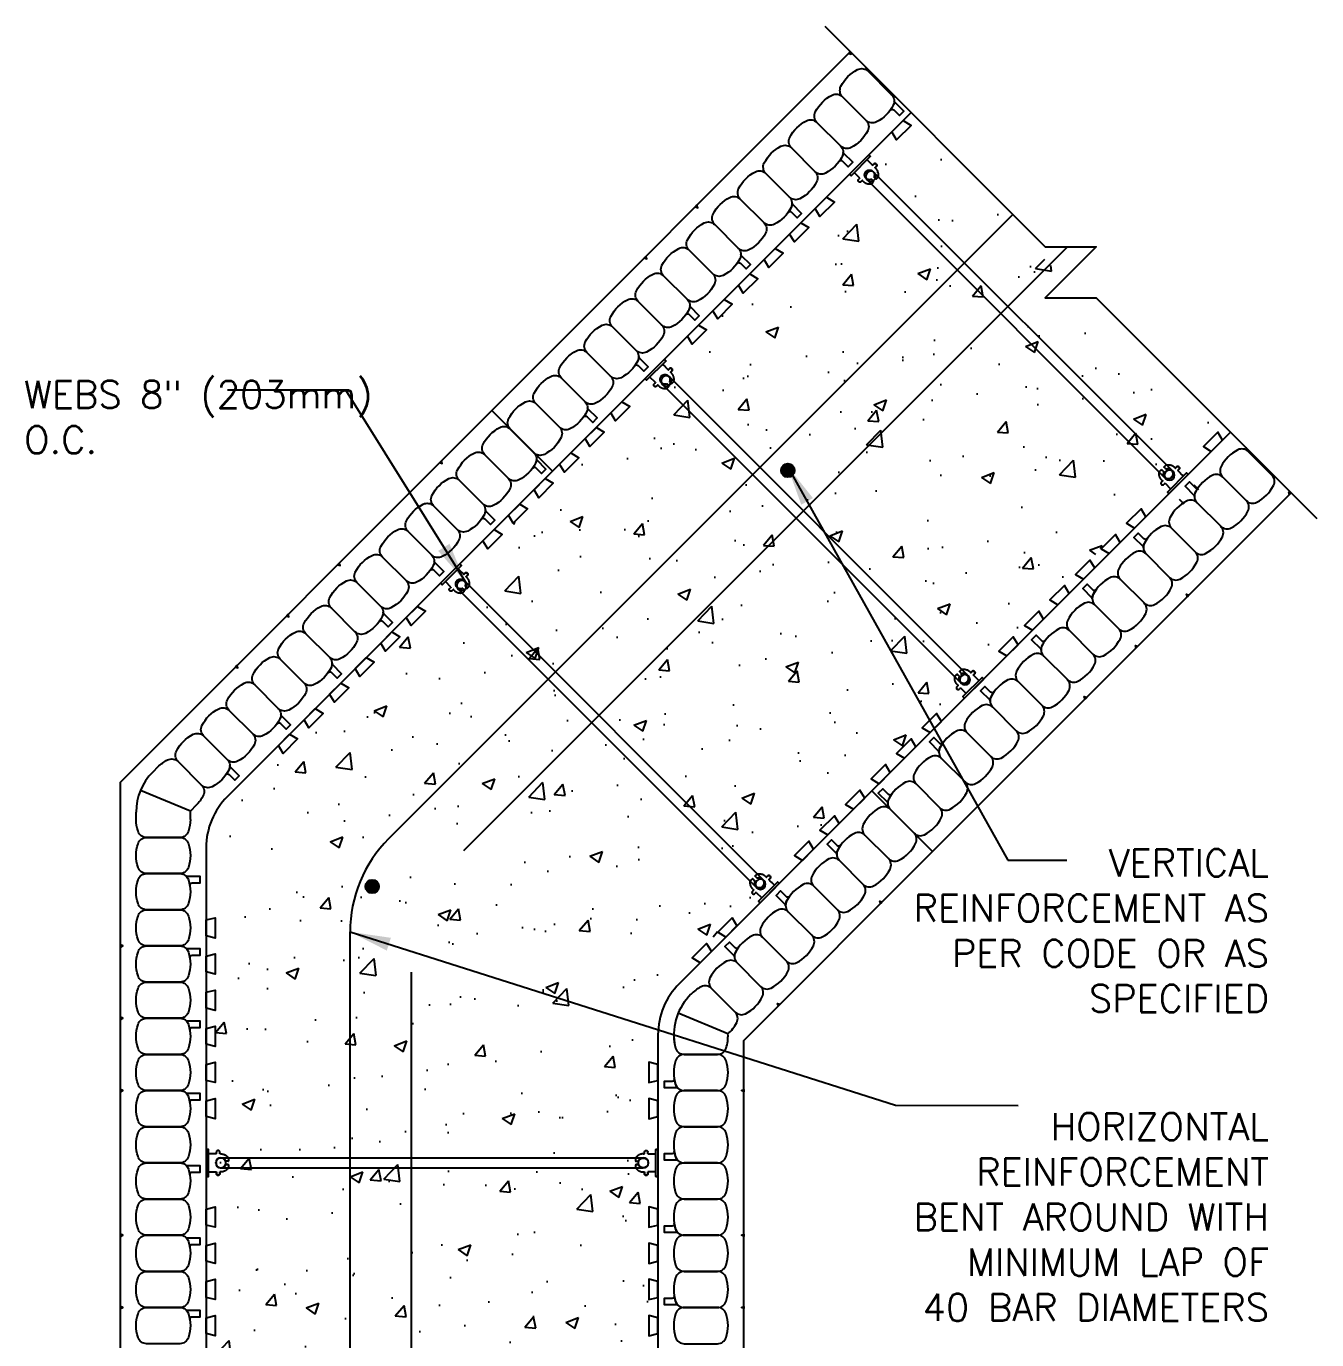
# Model space of a CAD drawing. Header units: inches. Extents: x 563.6 to 599.3, y 130.8 to 191.7.
# Drawn here: x 563.58 to 599.29, y 155.37 to 191.7 of the extents above; entities that cross this region are included whole.
import ezdxf

# ---------------------------------------------------------------- set-up
doc = ezdxf.new("R2010")
doc.units = ezdxf.units.IN
doc.header["$MEASUREMENT"] = 0
for name, color, linetype in [('DIM', 4, 'Continuous'), ('HATCH', 12, 'Continuous'), ('line25', 2, 'Continuous'), ('LINE3', 3, 'Continuous'), ('LINE50', 5, 'Continuous'), ('LINE9', 9, 'Continuous'), ('TEXT', 4, 'Continuous')]:
    doc.layers.add(name, color=color, linetype=linetype)
doc.styles.add('DIM', font='romans.shx', dxfattribs={"width": 0.7})
doc.styles.add('ROMANS', font='romans.shx', dxfattribs={"height": 0.75})
doc.dimstyles.new('ext_12', dxfattribs={"dimscale": 12, "dimtxt": 0.09375, "dimasz": 0.09375, "dimexe": 0.09375, "dimexo": 0.0625, "dimgap": 0.0625, "dimtad": 1, "dimdec": 3, "dimzin": 3, "dimdsep": 46, "dimlunit": 4, "dimtxsty": 'DIM', "dimcen": 0.09, "dimdle": 0.09375, "dimclrt": 4, "dimadec": 0, "dimazin": 0, "dimtfac": 1, "dimtdec": 3, "dimtmove": 2, "dimatfit": 3, "dimfxl": 0, "dimfrac": 2, "dimtolj": 1, "dimtzin": 0, "dimarcsym": 0})

# ---------------------------------------------------------------- blocks, each defined once
blk = doc.blocks.new('WEB_CENTRE_TOP_12')
for p, q in [((-0.141, 11.688), (-0.141, 0)), ((0.141, 11.688), (0.141, 0))]:
    blk.add_line(p, q)
for centre in [(0, 11.688), (0, 0)]:
    blk.add_circle(centre, 0.141)
blk = doc.blocks.new('Connector')
blk.add_point((0.271, 0))
at = {"layer": 'LINE9'}
for p, q in [((0, 0.375), (0, -0.375)), ((0.062, -0.375), (0.062, 0.375)), ((0.281, 0.25), (0.062, 0.25))]:
    blk.add_line(p, q, dxfattribs=at)
for points, weights in [([(0.007, 0.375), (0.004, 0.375), (0, 0.375)], [1, 0.972587069138, 0.950305488115]), ([(0.327, 0.343), (0.308, 0.343), (0.281, 0.317), (0.281, 0.297)], [1, 0.85355339, 0.85355339, 1]), ([(0.328, 0.343), (0.327, 0.343), (0.327, 0.343)], [1, 0.70710678, 1]), ([(0.375, 0.297), (0.375, 0.317), (0.348, 0.343), (0.329, 0.343)], [1, 0.85355339, 0.85355339, 1]), ([(0.406, 0.25), (0.546, 0.25), (0.619, 0.131)], [0.958404415409, 0.794674173519, 0.864651571113]), ([(0.619, 0.052), (0.612, 0.049), (0.604, 0.049)], [0.83615024178, 0.892081430621, 1]), ([(0.281, -0.297), (0.281, -0.317), (0.308, -0.343), (0.327, -0.343)], [1, 0.85355339, 0.85355339, 1]), ([(0.327, -0.343), (0.281, -0.343), (0.281, -0.297)], [1, 0.70710678, 1]), ([(0.329, -0.343), (0.348, -0.343), (0.375, -0.317), (0.375, -0.297)], [1, 0.85355339, 0.85355339, 1]), ([(0.375, -0.297), (0.375, -0.343), (0.329, -0.343)], [1, 0.70710678, 1]), ([(0.619, -0.131), (0.546, -0.25), (0.406, -0.25)], [0.864651574428, 0.794674169686, 0.958404415195]), ([(0.604, -0.049), (0.612, -0.049), (0.619, -0.052)], [1, 0.89208144177, 0.836150253337]), ([(0, -0.375), (0.004, -0.375), (0.007, -0.375)], [0.950305488115, 0.972587069138, 1])]:
    blk.add_rational_spline(points, weights, degree=2, dxfattribs=at)
for points, degree in [([(0, 0.375), (0.002, 0.375), (0.005, 0.375), (0.007, 0.375)], 3), ([(0.007, 0.375), (0.021, 0.375), (0.051, 0.375), (0.062, 0.375), (0.062, 0.375)], 3), ([(0.281, 0.25), (0.281, 0.297)], 1), ([(0.327, 0.343), (0.327, 0.343), (0.328, 0.343), (0.328, 0.343)], 3), ([(0.328, 0.343), (0.329, 0.343), (0.329, 0.343), (0.329, 0.343)], 3), ([(0.375, 0.25), (0.375, 0.297)], 1), ([(0.406, 0.25), (0.375, 0.25)], 1), ([(0.406, 0.25), (0.406, 0.25)], 1), ([(0.406, 0.25), (0.406, 0.25)], 1), ([(0.406, 0.25), (0.406, 0.25)], 1), ([(0.406, 0.25), (0.406, 0.25)], 1), ([(0.406, 0.25), (0.406, 0.25)], 1), ([(0.406, 0.25), (0.406, 0.25)], 1), ([(0.406, 0.25), (0.406, 0.25)], 1), ([(0.406, 0.25), (0.406, 0.25)], 1), ([(0.406, 0.25), (0.406, 0.25)], 1), ([(0.406, 0.25), (0.406, 0.25)], 1), ([(0.406, 0.25), (0.406, 0.25)], 1), ([(0.406, 0.25), (0.406, 0.25)], 1), ([(0.406, 0.25), (0.406, 0.25)], 1), ([(0.406, 0.25), (0.406, 0.25)], 1), ([(0.406, 0.25), (0.406, 0.25)], 1), ([(0.406, 0.25), (0.406, 0.25)], 1), ([(0.406, 0.25), (0.406, 0.25)], 1), ([(0.406, 0.25), (0.406, 0.25)], 1), ([(0.406, 0.25), (0.406, 0.25)], 1), ([(0.406, 0.25), (0.406, 0.25)], 1), ([(0.406, 0.25), (0.406, 0.25)], 1), ([(0.406, 0.25), (0.406, 0.25)], 1), ([(0.406, 0.25), (0.406, 0.25)], 1), ([(0.406, 0.25), (0.406, 0.25)], 1), ([(0.604, 0.049), (0.532, 0.049)], 1), ([(0.532, 0.049), (0.532, 0.049)], 1), ([(0.532, 0.049), (0.532, 0.049)], 1), ([(0.532, 0.049), (0.532, 0.049)], 1), ([(0.532, 0.049), (0.532, 0.049)], 1), ([(0.532, 0.049), (0.532, 0.049)], 1), ([(0.532, 0.049), (0.532, 0.049)], 1), ([(0.532, 0.049), (0.532, 0.049)], 1), ([(0.532, 0.049), (0.532, 0.049)], 1), ([(0.532, 0.049), (0.532, 0.049)], 1), ([(0.532, 0.049), (0.532, 0.049)], 1), ([(0.604, 0.049), (0.609, 0.049), (0.614, 0.05), (0.619, 0.052)], 3), ([(0.604, 0.049), (0.604, 0.049)], 1), ([(0.604, 0.049), (0.604, 0.049)], 1), ([(0.604, 0.049), (0.604, 0.049)], 1), ([(0.604, 0.049), (0.604, 0.049)], 1), ([(0.619, 0.131), (0.619, 0.052)], 1), ([(0.619, 0.131), (0.619, 0.131)], 1), ([(0.619, 0.131), (0.619, 0.131)], 1), ([(0.619, 0.131), (0.619, 0.131)], 1), ([(0.619, 0.131), (0.619, 0.131)], 1), ([(0.062, -0.25), (0.281, -0.25)], 1), ([(0.281, -0.297), (0.281, -0.25)], 1), ([(0.281, -0.25), (0.281, -0.297)], 1), ([(0.328, -0.343), (0.328, -0.343), (0.327, -0.343), (0.327, -0.343)], 3), ([(0.329, -0.343), (0.329, -0.343), (0.329, -0.343), (0.328, -0.343)], 3), ([(0.375, -0.25), (0.375, -0.297)], 1), ([(0.375, -0.297), (0.375, -0.25)], 1), ([(0.406, -0.25), (0.375, -0.25)], 1), ([(0.406, -0.25), (0.406, -0.25)], 1), ([(0.406, -0.25), (0.406, -0.25)], 1), ([(0.406, -0.25), (0.406, -0.25)], 1), ([(0.406, -0.25), (0.406, -0.25)], 1), ([(0.406, -0.25), (0.406, -0.25)], 1), ([(0.406, -0.25), (0.406, -0.25)], 1), ([(0.406, -0.25), (0.406, -0.25)], 1), ([(0.406, -0.25), (0.406, -0.25)], 1), ([(0.406, -0.25), (0.406, -0.25)], 1), ([(0.406, -0.25), (0.406, -0.25)], 1), ([(0.406, -0.25), (0.406, -0.25)], 1), ([(0.532, -0.049), (0.604, -0.049)], 1), ([(0.604, -0.049), (0.58, -0.049), (0.556, -0.049), (0.532, -0.049)], 3), ([(0.532, -0.049), (0.532, -0.049)], 1), ([(0.532, -0.049), (0.532, -0.049)], 1), ([(0.532, -0.049), (0.532, -0.049)], 1), ([(0.532, -0.049), (0.532, -0.049)], 1), ([(0.619, -0.052), (0.614, -0.05), (0.609, -0.049), (0.604, -0.049)], 3), ([(0.604, -0.049), (0.604, -0.049)], 1), ([(0.604, -0.049), (0.604, -0.049)], 1), ([(0.604, -0.049), (0.604, -0.049)], 1), ([(0.604, -0.049), (0.604, -0.049)], 1), ([(0.604, -0.049), (0.604, -0.049)], 1), ([(0.604, -0.049), (0.604, -0.049)], 1), ([(0.604, -0.049), (0.604, -0.049)], 1), ([(0.604, -0.049), (0.604, -0.049)], 1), ([(0.619, -0.052), (0.619, -0.131)], 1), ([(0.619, -0.131), (0.619, -0.131)], 1), ([(0.619, -0.131), (0.619, -0.131)], 1), ([(0.619, -0.131), (0.619, -0.131)], 1), ([(0.619, -0.131), (0.619, -0.131)], 1), ([(0.007, -0.375), (0.005, -0.375), (0.002, -0.375), (0, -0.375)], 3), ([(0.062, -0.375), (0.062, -0.375), (0.051, -0.375), (0.021, -0.375), (0.007, -0.375)], 3)]:
    blk.add_open_spline(points, degree=degree, dxfattribs=at)
for points, weights, knots in [([(0.062, 0.375), (0.062, 0.375), (0.046, 0.375), (0.03, 0.375), (0.007, 0.375)], [0.868718858569, 0.861102746415, 1, 0.861102734288, 0.868718859898], [0, 0, 0, 0.5, 0.5, 1, 1, 1]), ([(0.532, 0.049), (0.472, 0.203), (0.333, 0.113), (0.157, 0), (0.333, -0.113), (0.472, -0.203), (0.532, -0.049)], [0.899508922286, 0.599718215298, 1, 0.54226024, 1, 0.599718224335, 0.899508908749], [0, 0, 0, 0.318112, 0.318112, 0.681888, 0.681888, 1, 1, 1]), ([(0.007, -0.375), (0.03, -0.375), (0.046, -0.375), (0.062, -0.375), (0.062, -0.375)], [0.868718859319, 0.861102739573, 1, 0.861102742958, 0.868718858948], [0, 0, 0, 0.5, 0.5, 1, 1, 1])]:
    blk.add_rational_spline(points, weights, degree=2, knots=knots, dxfattribs=at)

msp = doc.modelspace()

# ---------------------------------------------------------------- hatches: boundary and pattern name
at = {"layer": 'HATCH'}
h = msp.add_hatch(dxfattribs=at)
h.set_pattern_fill('AR-CONC', color=256, scale=0.5, style=0)
h.set_pattern_definition([(50, (56.2942, -79.9173), (3.586301, -0.31376), [0.375, -4.125]), (355, (56.2942, -79.9173), (-0.693757, 3.76096), [0.3, -3.3]), (100.4514, (56.593, -79.9435), (2.892547, 3.447198), [0.3187, -3.50571]), (46.1842, (56.2942, -78.9173), (5.336205, -0.827595), [0.5625, -6.1875]), (96.6356, (56.739, -78.9863), (4.673314, 4.87059), [0.47805, -5.258565]), (351.1842, (56.294, -78.9173), (4.67331, 4.870593), [0.45, -4.95]), (21, (56.7942, -79.1673), (2.984535, -2.013094), [0.375, -4.125]), (326, (56.7942, -79.1673), (1.216577, 3.62575), [0.3, -3.3]), (71.4514, (57.043, -79.335), (4.201113, 1.612652), [0.3187, -3.50571]), (37.5, (56.2942, -79.9173), (0.0607993, 1.6644693), [0, -3.26, 0, -3.35, 0, -3.3125]), (7.5, (56.2942, -79.9173), (1.3153477, 1.9720586), [0, -1.91, 0, -3.185, 0, -1.2625]), (327.5, (55.1792, -79.9173), (2.6691122, -0.1127744), [0, -1.25, 0, -3.9, 0, -5.175]), (317.5, (54.6792, -79.9173), (2.915931, 0.500525), [0, -1.625, 0, -2.59, 0, -3.675])])
h.paths.add_polyline_path([(596.5469, 180.471), (588.0616, 188.9563), (568.8108, 169.7054), (568.8108, 137.7618), (573.7366, 137.7618), (574.998, 139.0231), (574.998, 137.7618), (580.8108, 137.7618), (580.8108, 164.7349)])
at = {"layer": 'LINE3'}
for points in [[(584.4658, 179.4128, 1), (584.8408, 179.4128, 1)], [(572.9666, 167.9064, 1), (573.3416, 167.9064, 1)]]:
    msp.add_hatch(color=256, dxfattribs=at).paths.add_polyline_path(points)

# ---------------------------------------------------------------- linework, layer by layer
at = {"layer": 'line25'}
for p, q in [((588.0617, 189.3099), (578.1401, 179.3883)), ((596.9005, 180.4711), (586.9789, 170.5495)), ((578.1401, 179.3883), (569.1466, 170.3948)), ((586.9789, 170.5495), (581.6466, 165.2171)), ((568.5608, 168.9806), (568.5608, 140.2618)), ((581.0608, 163.8029), (581.0608, 140.2618))]:
    msp.add_line(p, q, dxfattribs=at)
for points in [[(587.8408, 189.089), (588.0616, 188.9563), (587.664, 188.5587), (587.5313, 188.7795)], [(585.7195, 186.9677), (585.9403, 186.835), (585.5427, 186.4374), (585.41, 186.6582)], [(585.0124, 186.2606), (585.2332, 186.1279), (584.8356, 185.7302), (584.7029, 185.9511)], [(584.3053, 185.5535), (584.5261, 185.4208), (584.1285, 185.0231), (583.9958, 185.244)], [(583.5982, 184.8464), (583.819, 184.7137), (583.4214, 184.316), (583.2887, 184.5369)], [(582.891, 184.1393), (583.1119, 184.0066), (582.7143, 183.6089), (582.5816, 183.8298)], [(582.1839, 183.4321), (582.4048, 183.2994), (582.0072, 182.9018), (581.8745, 183.1227)], [(580.0626, 181.3108), (580.2835, 181.1781), (579.8858, 180.7805), (579.7531, 181.0013)], [(579.3555, 180.6037), (579.5764, 180.471), (579.1787, 180.0734), (579.046, 180.2942)], [(596.6796, 180.2502), (596.5469, 180.471), (596.1493, 180.0734), (596.3701, 179.9407)], [(578.6484, 179.8966), (578.8693, 179.7639), (578.4716, 179.3663), (578.3389, 179.5871)], [(577.9413, 179.1895), (578.1621, 179.0568), (577.7645, 178.6592), (577.6318, 178.88)], [(577.2342, 178.4824), (577.455, 178.3497), (577.0574, 177.9521), (576.9247, 178.1729)], [(594.5583, 178.1288), (594.4256, 178.3497), (594.028, 177.9521), (594.2488, 177.8194)], [(576.5271, 177.7753), (576.7479, 177.6426), (576.3503, 177.245), (576.2176, 177.4658)], [(593.8512, 177.4217), (593.7185, 177.6426), (593.3209, 177.245), (593.5417, 177.1123)], [(593.1441, 176.7146), (593.0114, 176.9355), (592.6138, 176.5379), (592.8346, 176.4052)], [(592.437, 176.0075), (592.3043, 176.2284), (591.9067, 175.8308), (592.1275, 175.698)], [(574.4058, 175.654), (574.6266, 175.5213), (574.229, 175.1236), (574.0963, 175.3445)], [(591.7299, 175.3004), (591.5972, 175.5213), (591.1995, 175.1236), (591.4204, 174.9909)], [(573.6987, 174.9469), (573.9195, 174.8142), (573.5219, 174.4165), (573.3892, 174.6374)], [(591.0228, 174.5933), (590.8901, 174.8142), (590.4924, 174.4165), (590.7133, 174.2838)], [(572.9915, 174.2398), (573.2124, 174.1071), (572.8148, 173.7094), (572.6821, 173.9303)], [(572.2844, 173.5327), (572.5053, 173.4), (572.1077, 173.0023), (571.975, 173.2232)], [(571.5773, 172.8255), (571.7982, 172.6928), (571.4006, 172.2952), (571.2679, 172.5161)], [(588.9015, 172.472), (588.7687, 172.6928), (588.3711, 172.2952), (588.592, 172.1625)], [(570.8702, 172.1184), (571.0911, 171.9857), (570.6935, 171.5881), (570.5608, 171.809)], [(588.1943, 171.7649), (588.0616, 171.9857), (587.664, 171.5881), (587.8849, 171.4554)], [(587.4872, 171.0578), (587.3545, 171.2786), (586.9569, 170.881), (587.1778, 170.7483)], [(586.7801, 170.3507), (586.6474, 170.5715), (586.2498, 170.1739), (586.4707, 170.0412)], [(586.073, 169.6436), (585.9403, 169.8644), (585.5427, 169.4668), (585.7635, 169.3341)], [(585.3659, 168.9365), (585.2332, 169.1573), (584.8356, 168.7597), (585.0564, 168.627)], [(568.5608, 166.9806), (568.8108, 167.043), (568.8108, 166.4806), (568.5608, 166.543)], [(582.9351, 166.5057), (582.7143, 166.6384), (583.1119, 167.036), (583.2446, 166.8151)], [(568.5608, 165.9806), (568.8108, 166.043), (568.8108, 165.4806), (568.5608, 165.543)], [(582.228, 165.7986), (582.0072, 165.9313), (582.4048, 166.3289), (582.5375, 166.108)], [(568.5608, 164.9806), (568.8108, 165.043), (568.8108, 164.4806), (568.5608, 164.543)], [(568.5608, 163.9806), (568.8108, 164.043), (568.8108, 163.4806), (568.5608, 163.543)], [(568.5608, 162.9806), (568.8108, 163.043), (568.8108, 162.4806), (568.5608, 162.543)], [(581.0608, 162.9806), (580.8108, 163.043), (580.8108, 162.4806), (581.0608, 162.543)], [(568.5608, 161.9806), (568.8108, 162.043), (568.8108, 161.4806), (568.5608, 161.543)], [(581.0608, 161.9806), (580.8108, 162.043), (580.8108, 161.4806), (581.0608, 161.543)], [(568.5608, 158.9806), (568.8108, 159.043), (568.8108, 158.4806), (568.5608, 158.543)], [(581.0608, 158.9806), (580.8108, 159.043), (580.8108, 158.4806), (581.0608, 158.543)], [(568.5608, 157.9806), (568.8108, 158.043), (568.8108, 157.4806), (568.5608, 157.543)], [(581.0608, 157.9806), (580.8108, 158.043), (580.8108, 157.4806), (581.0608, 157.543)], [(568.5608, 156.9806), (568.8108, 157.043), (568.8108, 156.4806), (568.5608, 156.543)], [(581.0608, 156.9806), (580.8108, 157.043), (580.8108, 156.4806), (581.0608, 156.543)], [(568.5608, 155.9806), (568.8108, 156.043), (568.8108, 155.4806), (568.5608, 155.543)], [(581.0608, 155.9806), (580.8108, 156.043), (580.8108, 155.4806), (581.0608, 155.543)]]:
    msp.add_lwpolyline(points, close=True, dxfattribs=at)
for centre in [(570.5608, 168.9806), (583.0608, 163.8029)]:
    msp.add_arc(centre, 2, 135, 180, dxfattribs=at)
at = {"layer": 'LINE3'}
for p, q in [((590.877, 186.4946), (573.6092, 169.2269)), ((592.3888, 185.5976), (575.6801, 168.8889)), ((572.5422, 138.1598), (572.5422, 166.6509)), ((574.2455, 137.905), (574.2455, 165.5385))]:
    msp.add_line(p, q, dxfattribs=at)
for centre in [(584.6533, 179.4128), (573.1541, 167.9064)]:
    msp.add_circle(centre, 0.1875, dxfattribs=at)
msp.add_arc((576.1911, 166.6484), 3.6489, 135.0384, 179.9616, dxfattribs=at)
at = {"layer": 'LINE50'}
for p, q in [((576.4607, 181.0677), (586.3823, 190.9893)), ((566.1858, 170.7928), (576.4607, 181.0677)), ((576.4607, 181.0677), (578.1401, 179.3883)), ((588.6583, 168.8701), (598.5799, 178.7917)), ((566.1858, 140.2618), (566.1858, 170.7928)), ((588.6583, 168.8701), (586.9789, 170.5495)), ((583.4358, 163.6476), (588.6583, 168.8701)), ((583.4358, 140.2618), (583.4358, 163.6476))]:
    msp.add_line(p, q, dxfattribs=at)
at = {"layer": 'LINE9'}
for p, q in [((595.8831, 179.0154), (596.0125, 178.886)), ((595.4836, 178.6159), (595.613, 178.4865)), ((567.2241, 171.2124), (567.0809, 171.0692)), ((568.1233, 169.9902), (566.7422, 170.5623)), ((568.2848, 170.1517), (568.1233, 169.9902)), ((566.6233, 169.7618), (566.6233, 169.9643)), ((568.1233, 169.7618), (568.1233, 169.9902)), ((583.1946, 164.4344), (582.5432, 165.0857)), ((582.9961, 163.8297), (581.6172, 164.4008)), ((581.7877, 163.2618), (582.7089, 163.2618))]:
    msp.add_line(p, q, dxfattribs=at)
at = {"layer": 'LINE9', "flags": 128}
msp.add_lwpolyline([(585.6752, 191.6964), (591.774, 185.5976), (593.1882, 185.5976), (591.774, 184.1834), (593.1882, 184.1834), (599.287, 178.0846)], dxfattribs=at)
at = {"layer": 'LINE9'}
for points in [[(586.3381, 190.9451), (586.4058, 190.9216), (586.3823, 190.9893)], [(582.0955, 186.7025), (582.1632, 186.679), (582.1397, 186.7467)], [(580.6813, 185.2882), (580.749, 185.2647), (580.7255, 185.3324)], [(575.0244, 179.6314), (575.0921, 179.6079), (575.0686, 179.6756)], [(598.5357, 178.7475), (598.5122, 178.8152), (598.5799, 178.7917)], [(572.196, 176.803), (572.2637, 176.7795), (572.2402, 176.8472)], [(595.7073, 175.9191), (595.6838, 175.9868), (595.7515, 175.9633)], [(570.7818, 175.3887), (570.8495, 175.3652), (570.826, 175.4329)], [(594.2931, 174.5049), (594.2696, 174.5726), (594.3373, 174.5491)], [(569.3676, 173.9745), (569.4353, 173.951), (569.4118, 174.0187)], [(592.8789, 173.0907), (592.8554, 173.1583), (592.9231, 173.1348)], [(587.222, 167.4338), (587.1985, 167.5015), (587.2662, 167.478)], [(566.1858, 166.2305), (566.2503, 166.2618), (566.1858, 166.293)], [(584.3936, 164.6054), (584.3701, 164.6731), (584.4378, 164.6496)], [(566.1858, 164.2305), (566.2503, 164.2618), (566.1858, 164.293)], [(566.1858, 162.2305), (566.2503, 162.2618), (566.1858, 162.293)], [(583.4358, 162.2305), (583.3713, 162.2618), (583.4358, 162.293)], [(566.1858, 158.2305), (566.2503, 158.2618), (566.1858, 158.293)], [(583.4358, 158.2305), (583.3713, 158.2618), (583.4358, 158.293)], [(566.1858, 156.2305), (566.2503, 156.2618), (566.1858, 156.293)], [(583.4358, 156.2305), (583.3713, 156.2618), (583.4358, 156.293)]]:
    msp.add_lwpolyline(points, close=True, dxfattribs=at)
for points in [[(587.5714, 189.5112, -0.1576708), (587.1091, 189.0489, -0.3253046), (586.8185, 189.0947), (586.1671, 189.7461, -0.3253046), (586.1213, 190.0367, -0.1576708), (586.5837, 190.499, -0.3253046), (586.8742, 190.4532), (587.5256, 189.8018, -0.3253046)], [(586.8643, 188.8041, -0.1576708), (586.402, 188.3418, -0.3253046), (586.1114, 188.3876), (585.46, 189.039, -0.3253046), (585.4142, 189.3296, -0.1576708), (585.8765, 189.7919, -0.3253046), (586.1671, 189.7461), (586.8185, 189.0947, -0.3253046)], [(587.5714, 189.5112, -0.0372667), (587.4891, 189.3762, -0.4630356), (587.5841, 189.384), (587.7408, 189.2273), (587.8616, 189.3481), (587.6169, 189.5928, -0.1890024), (587.5986, 189.6346, -0.1284074)], [(586.1572, 188.097, -0.1576708), (585.6949, 187.6347, -0.3253046), (585.4043, 187.6805), (584.7529, 188.3319, -0.3253046), (584.7071, 188.6225, -0.1576708), (585.1694, 189.0848, -0.3253046), (585.46, 189.039), (586.1114, 188.3876, -0.3253046)], [(585.4501, 187.3899, -0.1576708), (584.9878, 186.9276, -0.3253046), (584.6972, 186.9734), (584.0458, 187.6248, -0.3253046), (584, 187.9153, -0.1576708), (584.4623, 188.3777, -0.3253046), (584.7529, 188.3319), (585.4043, 187.6805, -0.3253046)], [(586.1572, 188.097, -0.0372667), (586.0749, 187.962, -0.4630356), (586.1699, 187.9697), (586.3266, 187.8131), (586.4474, 187.9339), (586.2027, 188.1786, -0.1890024), (586.1844, 188.2204, -0.1284074)], [(584.743, 186.6828, -0.1576708), (584.2806, 186.2205, -0.3253046), (583.9901, 186.2663), (583.3387, 186.9177, -0.3253046), (583.2929, 187.2082, -0.1576708), (583.7552, 187.6706, -0.3253046), (584.0458, 187.6248), (584.6972, 186.9734, -0.3253046)], [(584.0359, 185.9757, -0.1576708), (583.5735, 185.5134, -0.3253046), (583.283, 185.5592), (582.6316, 186.2105, -0.3253046), (582.5858, 186.5011, -0.1576708), (583.0481, 186.9635, -0.3253046), (583.3387, 186.9177), (583.9901, 186.2663, -0.3253046)], [(584.743, 186.6828, -0.0372667), (584.6607, 186.5477, -0.4630356), (584.7557, 186.5555), (584.9124, 186.3988), (585.0332, 186.5196), (584.7885, 186.7644, -0.1890024), (584.7702, 186.8062, -0.1284074)], [(583.3288, 185.2686, -0.1576708), (582.8664, 184.8063, -0.3253046), (582.5758, 184.8521), (581.9245, 185.5034, -0.3253046), (581.8787, 185.794, -0.1576708), (582.341, 186.2564, -0.3253046), (582.6316, 186.2105), (583.283, 185.5592, -0.3253046)], [(582.6217, 184.5615, -0.1576708), (582.1593, 184.0992, -0.3253046), (581.8687, 184.145), (581.2174, 184.7963, -0.3253046), (581.1716, 185.0869, -0.1576708), (581.6339, 185.5493, -0.3253046), (581.9245, 185.5034), (582.5758, 184.8521, -0.3253046)], [(583.3288, 185.2686, -0.0372667), (583.2465, 185.1335, -0.4630356), (583.3415, 185.1413), (583.4982, 184.9846), (583.619, 185.1054), (583.3743, 185.3501, -0.1890024), (583.356, 185.392, -0.1284074)], [(581.9146, 183.8544, -0.1576708), (581.4522, 183.392, -0.3253046), (581.1616, 183.4379), (580.5103, 184.0892, -0.3253046), (580.4645, 184.3798, -0.1576708), (580.9268, 184.8421, -0.3253046), (581.2174, 184.7963), (581.8687, 184.145, -0.3253046)], [(581.2075, 183.1473, -0.1576708), (580.7451, 182.6849, -0.3253046), (580.4545, 182.7308), (579.8032, 183.3821, -0.3253046), (579.7574, 183.6727, -0.1576708), (580.2197, 184.135, -0.3253046), (580.5103, 184.0892), (581.1616, 183.4379, -0.3253046)], [(581.9146, 183.8544, -0.0372667), (581.8323, 183.7193, -0.4630356), (581.9273, 183.7271), (582.084, 183.5704), (582.2048, 183.6912), (581.96, 183.9359, -0.1890024), (581.9418, 183.9777, -0.1284074)], [(580.5003, 182.4402, -0.1576708), (580.038, 181.9778, -0.3253046), (579.7474, 182.0237), (579.0961, 182.675, -0.3253046), (579.0502, 182.9656, -0.1576708), (579.5126, 183.4279, -0.3253046), (579.8032, 183.3821), (580.4545, 182.7308, -0.3253046)], [(579.7932, 181.7331, -0.1576708), (579.3309, 181.2707, -0.3253046), (579.0403, 181.3165), (578.389, 181.9679, -0.3253046), (578.3431, 182.2585, -0.1576708), (578.8055, 182.7208, -0.3253046), (579.0961, 182.675), (579.7474, 182.0237, -0.3253046)], [(580.5003, 182.4402, -0.0372667), (580.4181, 182.3051, -0.4630356), (580.5131, 182.3129), (580.6698, 182.1562), (580.7906, 182.277), (580.5458, 182.5217, -0.1890024), (580.5276, 182.5635, -0.1284074)], [(579.0861, 181.026, -0.1576708), (578.6238, 180.5636, -0.3253046), (578.3332, 180.6094), (577.6818, 181.2608, -0.3253046), (577.636, 181.5514, -0.1576708), (578.0984, 182.0137, -0.3253046), (578.389, 181.9679), (579.0403, 181.3165, -0.3253046)], [(578.379, 180.3189, -0.1576708), (577.9167, 179.8565, -0.3253046), (577.6261, 179.9023), (576.9747, 180.5537, -0.3253046), (576.9289, 180.8443, -0.1576708), (577.3913, 181.3066, -0.3253046), (577.6818, 181.2608), (578.3332, 180.6094, -0.3253046)], [(579.0861, 181.026, -0.0372667), (579.0038, 180.8909, -0.4630356), (579.0989, 180.8987), (579.2555, 180.742), (579.3763, 180.8628), (579.1316, 181.1075, -0.1890024), (579.1134, 181.1493, -0.1284074)], [(577.6719, 179.6117, -0.1576708), (577.2096, 179.1494, -0.3253046), (576.919, 179.1952), (576.2676, 179.8466, -0.3253046), (576.2218, 180.1372, -0.1576708), (576.6842, 180.5995, -0.3253046), (576.9747, 180.5537), (577.6261, 179.9023, -0.3253046)], [(576.9648, 178.9046, -0.1576708), (576.5025, 178.4423, -0.3253046), (576.2119, 178.4881), (575.5605, 179.1395, -0.3253046), (575.5147, 179.4301, -0.1576708), (575.977, 179.8924, -0.3253046), (576.2676, 179.8466), (576.919, 179.1952, -0.3253046)], [(597.1019, 179.9808, 0.1576708), (596.6395, 179.5185, 0.3253046), (596.6853, 179.2279), (597.3367, 178.5765, 0.3253046), (597.6273, 178.5307, 0.1576708), (598.0896, 178.993, 0.3253046), (598.0438, 179.2836), (597.3924, 179.935, 0.3253046)], [(577.6719, 179.6117, -0.0372667), (577.5896, 179.4767, -0.4630356), (577.6846, 179.4845), (577.8413, 179.3278), (577.9621, 179.4486), (577.7174, 179.6933, -0.1890024), (577.6991, 179.7351, -0.1284074)], [(576.2577, 178.1975, -0.1576708), (575.7954, 177.7352, -0.3253046), (575.5048, 177.781), (574.8534, 178.4324, -0.3253046), (574.8076, 178.723, -0.1576708), (575.2699, 179.1853, -0.3253046), (575.5605, 179.1395), (576.2119, 178.4881, -0.3253046)], [(595.9324, 178.8113, -0.0372667), (596.0147, 178.9464, -0.4630356), (595.9197, 178.9386), (595.763, 179.0953), (595.6422, 178.9745), (595.8869, 178.7298, -0.1890024), (595.9052, 178.688, -0.1284074)], [(596.3948, 179.2737, 0.1576708), (595.9324, 178.8113, 0.3253046), (595.9782, 178.5208), (596.6296, 177.8694, 0.3253046), (596.9202, 177.8236, 0.1576708), (597.3825, 178.2859, 0.3253046), (597.3367, 178.5765), (596.6853, 179.2279, 0.3253046)], [(575.5506, 177.4904, -0.1576708), (575.0883, 177.0281, -0.3253046), (574.7977, 177.0739), (574.1463, 177.7253, -0.3253046), (574.1005, 178.0158, -0.1576708), (574.5628, 178.4782, -0.3253046), (574.8534, 178.4324), (575.5048, 177.781, -0.3253046)], [(595.6877, 178.5666, 0.1576708), (595.2253, 178.1042, 0.3253046), (595.2711, 177.8137), (595.9225, 177.1623, 0.3253046), (596.2131, 177.1165, 0.1576708), (596.6754, 177.5788, 0.3253046), (596.6296, 177.8694), (595.9782, 178.5208, 0.3253046)], [(576.2577, 178.1975, -0.0372667), (576.1754, 178.0625, -0.4630356), (576.2704, 178.0703), (576.4271, 177.9136), (576.5479, 178.0344), (576.3032, 178.2791, -0.1890024), (576.2849, 178.3209, -0.1284074)], [(574.8435, 176.7833, -0.1576708), (574.3812, 176.321, -0.3253046), (574.0906, 176.3668), (573.4392, 177.0182, -0.3253046), (573.3934, 177.3087, -0.1576708), (573.8557, 177.7711, -0.3253046), (574.1463, 177.7253), (574.7977, 177.0739, -0.3253046)], [(594.5182, 177.3971, -0.0372667), (594.6005, 177.5322, -0.4630356), (594.5055, 177.5244), (594.3488, 177.6811), (594.228, 177.5603), (594.4727, 177.3156, -0.1890024), (594.491, 177.2738, -0.1284074)], [(594.9805, 177.8595, 0.1576708), (594.5182, 177.3971, 0.3253046), (594.564, 177.1065), (595.2154, 176.4552, 0.3253046), (595.506, 176.4094, 0.1576708), (595.9683, 176.8717, 0.3253046), (595.9225, 177.1623), (595.2711, 177.8137, 0.3253046)], [(574.1364, 176.0762, -0.1576708), (573.674, 175.6139, -0.3253046), (573.3835, 175.6597), (572.7321, 176.3111, -0.3253046), (572.6863, 176.6016, -0.1576708), (573.1486, 177.064, -0.3253046), (573.4392, 177.0182), (574.0906, 176.3668, -0.3253046)], [(574.8435, 176.7833, -0.0372667), (574.7612, 176.6482, -0.4630356), (574.8562, 176.656), (575.0129, 176.4993), (575.1337, 176.6201), (574.889, 176.8649, -0.1890024), (574.8707, 176.9067, -0.1284074)], [(594.2734, 177.1524, 0.1576708), (593.8111, 176.69, 0.3253046), (593.8569, 176.3994), (594.5083, 175.7481, 0.3253046), (594.7989, 175.7023, 0.1576708), (595.2612, 176.1646, 0.3253046), (595.2154, 176.4552), (594.564, 177.1065, 0.3253046)], [(573.4293, 175.3691, -0.1576708), (572.9669, 174.9068, -0.3253046), (572.6764, 174.9526), (572.025, 175.6039, -0.3253046), (571.9792, 175.8945, -0.1576708), (572.4415, 176.3569, -0.3253046), (572.7321, 176.3111), (573.3835, 175.6597, -0.3253046)], [(593.104, 175.9829, -0.0372667), (593.1863, 176.118, -0.4630356), (593.0913, 176.1102), (592.9346, 176.2669), (592.8138, 176.1461), (593.0585, 175.9014, -0.1890024), (593.0768, 175.8596, -0.1284074)], [(593.5663, 176.4453, 0.1576708), (593.104, 175.9829, 0.3253046), (593.1498, 175.6923), (593.8012, 175.041, 0.3253046), (594.0918, 174.9952, 0.1576708), (594.5541, 175.4575, 0.3253046), (594.5083, 175.7481), (593.8569, 176.3994, 0.3253046)], [(572.7222, 174.662, -0.1576708), (572.2598, 174.1997, -0.3253046), (571.9692, 174.2455), (571.3179, 174.8968, -0.3253046), (571.2721, 175.1874, -0.1576708), (571.7344, 175.6498, -0.3253046), (572.025, 175.6039), (572.6764, 174.9526, -0.3253046)], [(573.4293, 175.3691, -0.0372667), (573.347, 175.234, -0.4630356), (573.442, 175.2418), (573.5987, 175.0851), (573.7195, 175.2059), (573.4748, 175.4507, -0.1890024), (573.4565, 175.4925, -0.1284074)], [(592.8592, 175.7381, 0.1576708), (592.3969, 175.2758, 0.3253046), (592.4427, 174.9852), (593.0941, 174.3339, 0.3253046), (593.3846, 174.288, 0.1576708), (593.847, 174.7504, 0.3253046), (593.8012, 175.041), (593.1498, 175.6923, 0.3253046)], [(572.0151, 173.9549, -0.1576708), (571.5527, 173.4926, -0.3253046), (571.2621, 173.5384), (570.6108, 174.1897, -0.3253046), (570.565, 174.4803, -0.1576708), (571.0273, 174.9427, -0.3253046), (571.3179, 174.8968), (571.9692, 174.2455, -0.3253046)], [(591.6898, 174.5687, -0.0372667), (591.7721, 174.7038, -0.4630356), (591.6771, 174.696), (591.5204, 174.8527), (591.3996, 174.7319), (591.6443, 174.4872, -0.1890024), (591.6626, 174.4453, -0.1284074)], [(592.1521, 175.031, 0.1576708), (591.6898, 174.5687, 0.3253046), (591.7356, 174.2781), (592.387, 173.6268, 0.3253046), (592.6775, 173.5809, 0.1576708), (593.1399, 174.0433, 0.3253046), (593.0941, 174.3339), (592.4427, 174.9852, 0.3253046)], [(571.308, 173.2478, -0.1576708), (570.8456, 172.7854, -0.3253046), (570.555, 172.8313), (569.9037, 173.4826, -0.3253046), (569.8579, 173.7732, -0.1576708), (570.3202, 174.2355, -0.3253046), (570.6108, 174.1897), (571.2621, 173.5384, -0.3253046)], [(572.0151, 173.9549, -0.0372667), (571.9328, 173.8198, -0.4630356), (572.0278, 173.8276), (572.1845, 173.6709), (572.3053, 173.7917), (572.0605, 174.0364, -0.1890024), (572.0423, 174.0782, -0.1284074)], [(591.445, 174.3239, 0.1576708), (590.9827, 173.8616, 0.3253046), (591.0285, 173.571), (591.6798, 172.9197, 0.3253046), (591.9704, 172.8738, 0.1576708), (592.4328, 173.3362, 0.3253046), (592.387, 173.6268), (591.7356, 174.2781, 0.3253046)], [(590.7379, 173.6168, 0.1576708), (590.2756, 173.1545, 0.3253046), (590.3214, 172.8639), (590.9727, 172.2125, 0.3253046), (591.2633, 172.1667, 0.1576708), (591.7257, 172.6291, 0.3253046), (591.6798, 172.9197), (591.0285, 173.571, 0.3253046)], [(570.6009, 172.5407, -0.1576708), (570.1385, 172.0783, -0.3253046), (569.8479, 172.1242), (569.1966, 172.7755, -0.3253046), (569.1507, 173.0661, -0.1576708), (569.6131, 173.5284, -0.3253046), (569.9037, 173.4826), (570.555, 172.8313, -0.3253046)], [(590.2756, 173.1545, -0.0372667), (590.3578, 173.2896, -0.4630356), (590.2628, 173.2818), (590.1062, 173.4385), (589.9854, 173.3177), (590.2301, 173.0729, -0.1890024), (590.2483, 173.0311, -0.1284074)], [(590.0308, 172.9097, 0.1576708), (589.5685, 172.4474, 0.3253046), (589.6143, 172.1568), (590.2656, 171.5054, 0.3253046), (590.5562, 171.4596, 0.1576708), (591.0186, 171.922, 0.3253046), (590.9727, 172.2125), (590.3214, 172.8639, 0.3253046)], [(569.8937, 171.8336, -0.1576708), (569.4314, 171.3712, -0.3253046), (569.1408, 171.417), (568.4895, 172.0684, -0.3253046), (568.4436, 172.359, -0.1576708), (568.906, 172.8213, -0.3253046), (569.1966, 172.7755), (569.8479, 172.1242, -0.3253046)], [(570.6009, 172.5407, -0.0372667), (570.5186, 172.4056, -0.4630356), (570.6136, 172.4134), (570.7703, 172.2567), (570.8911, 172.3775), (570.6463, 172.6222, -0.1890024), (570.6281, 172.664, -0.1284074)], [(589.3237, 172.2026, 0.1576708), (588.8614, 171.7403, 0.3253046), (588.9072, 171.4497), (589.5585, 170.7983, 0.3253046), (589.8491, 170.7525, 0.1576708), (590.3115, 171.2149, 0.3253046), (590.2656, 171.5054), (589.6143, 172.1568, 0.3253046)], [(569.1866, 171.1265, -0.1576708), (568.7243, 170.6641, -0.3253046), (568.4337, 170.7099), (567.7824, 171.3613, -0.3253046), (567.7365, 171.6519, -0.1576708), (568.1989, 172.1142, -0.3253046), (568.4895, 172.0684), (569.1408, 171.417, -0.3253046)], [(588.8614, 171.7403, -0.0372667), (588.9436, 171.8754, -0.4630356), (588.8486, 171.8676), (588.6919, 172.0242), (588.5711, 171.9035), (588.8159, 171.6587, -0.1890024), (588.8341, 171.6169, -0.1284074)], [(588.6166, 171.4955, 0.1576708), (588.1542, 171.0332, 0.3253046), (588.2001, 170.7426), (588.8514, 170.0912, 0.3253046), (589.142, 170.0454, 0.1576708), (589.6043, 170.5077, 0.3253046), (589.5585, 170.7983), (588.9072, 171.4497, 0.3253046)], [(569.1866, 171.1265, -0.0372667), (569.1044, 170.9914, -0.4630356), (569.1994, 170.9992), (569.3561, 170.8425), (569.4768, 170.9633), (569.2321, 171.208, -0.1890024), (569.2139, 171.2498, -0.1284074)], [(587.9095, 170.7884, 0.1576708), (587.4471, 170.3261, 0.3253046), (587.493, 170.0355), (588.1443, 169.3841, 0.3253046), (588.4349, 169.3383, 0.1576708), (588.8972, 169.8006, 0.3253046), (588.8514, 170.0912), (588.2001, 170.7426, 0.3253046)], [(587.4471, 170.3261, -0.0372667), (587.5294, 170.4611, -0.4630356), (587.4344, 170.4533), (587.2777, 170.61), (587.1569, 170.4892), (587.4017, 170.2445, -0.1890024), (587.4199, 170.2027, -0.1284074)], [(587.2024, 170.0813, 0.1576708), (586.74, 169.619, 0.3253046), (586.7858, 169.3284), (587.4372, 168.677, 0.3253046), (587.7278, 168.6312, 0.1576708), (588.1901, 169.0935, 0.3253046), (588.1443, 169.3841), (587.493, 170.0355, 0.3253046)], [(586.4953, 169.3742, 0.1576708), (586.0329, 168.9118, 0.3253046), (586.0787, 168.6213), (586.7301, 167.9699, 0.3253046), (587.0207, 167.9241, 0.1576708), (587.483, 168.3864, 0.3253046), (587.4372, 168.677), (586.7858, 169.3284, 0.3253046)], [(568.0717, 169.0887, -0.1576708), (568.0717, 168.4349, -0.3253046), (567.8339, 168.2618), (566.9127, 168.2618, -0.3253046), (566.6748, 168.4349, -0.1576708), (566.6748, 169.0887, -0.3253046), (566.9127, 169.2618), (567.8339, 169.2618, -0.3253046)], [(586.0329, 168.9118, -0.0372667), (586.1152, 169.0469, -0.4630356), (586.0202, 169.0391), (585.8635, 169.1958), (585.7427, 169.075), (585.9874, 168.8303, -0.1890024), (586.0057, 168.7885, -0.1284074)], [(585.7882, 168.6671, 0.1576708), (585.3258, 168.2047, 0.3253046), (585.3716, 167.9142), (586.023, 167.2628, 0.3253046), (586.3136, 167.217, 0.1576708), (586.7759, 167.6793, 0.3253046), (586.7301, 167.9699), (586.0787, 168.6213, 0.3253046)], [(568.0717, 168.0887, -0.1576708), (568.0717, 167.4349, -0.3253046), (567.8339, 167.2618), (566.9127, 167.2618, -0.3253046), (566.6748, 167.4349, -0.1576708), (566.6748, 168.0887, -0.3253046), (566.9127, 168.2618), (567.8339, 168.2618, -0.3253046)], [(568.0717, 168.0887, -0.0372667), (568.1091, 167.935, -0.4630356), (568.1707, 168.0077), (568.3923, 168.0077), (568.3923, 168.1785), (568.0462, 168.1785, -0.1890024), (568.0038, 168.1952, -0.1284074)], [(585.081, 167.96, 0.1576708), (584.6187, 167.4976, 0.3253046), (584.6645, 167.2071), (585.3159, 166.5557, 0.3253046), (585.6065, 166.5099, 0.1576708), (586.0688, 166.9722, 0.3253046), (586.023, 167.2628), (585.3716, 167.9142, 0.3253046)], [(584.6187, 167.4976, -0.0372667), (584.701, 167.6327, -0.4630356), (584.606, 167.6249), (584.4493, 167.7816), (584.3285, 167.6608), (584.5732, 167.4161, -0.1890024), (584.5915, 167.3743, -0.1284074)], [(568.0717, 167.0887, -0.1576708), (568.0717, 166.4349, -0.3253046), (567.8339, 166.2618), (566.9127, 166.2618, -0.3253046), (566.6748, 166.4349, -0.1576708), (566.6748, 167.0887, -0.3253046), (566.9127, 167.2618), (567.8339, 167.2618, -0.3253046)], [(584.3739, 167.2529, 0.1576708), (583.9116, 166.7905, 0.3253046), (583.9574, 166.4999), (584.6088, 165.8486, 0.3253046), (584.8994, 165.8028, 0.1576708), (585.3617, 166.2651, 0.3253046), (585.3159, 166.5557), (584.6645, 167.2071, 0.3253046)], [(583.6668, 166.5458, 0.1576708), (583.2045, 166.0834, 0.3253046), (583.2503, 165.7928), (583.9017, 165.1415, 0.3253046), (584.1923, 165.0957, 0.1576708), (584.6546, 165.558, 0.3253046), (584.6088, 165.8486), (583.9574, 166.4999, 0.3253046)], [(568.0717, 166.0887, -0.1576708), (568.0717, 165.4349, -0.3253046), (567.8339, 165.2618), (566.9127, 165.2618, -0.3253046), (566.6748, 165.4349, -0.1576708), (566.6748, 166.0887, -0.3253046), (566.9127, 166.2618), (567.8339, 166.2618, -0.3253046)], [(568.0717, 166.0887, -0.0372667), (568.1091, 165.935, -0.4630356), (568.1707, 166.0077), (568.3923, 166.0077), (568.3923, 166.1785), (568.0462, 166.1785, -0.1890024), (568.0038, 166.1952, -0.1284074)], [(583.2045, 166.0834, -0.0372667), (583.2868, 166.2185, -0.4630356), (583.1918, 166.2107), (583.0351, 166.3674), (582.9143, 166.2466), (583.159, 166.0019, -0.1890024), (583.1773, 165.9601, -0.1284074)], [(582.9597, 165.8387, 0.1576708), (582.4974, 165.3763, 0.3253046), (582.5432, 165.0857), (583.1946, 164.4344, 0.3253046), (583.4852, 164.3886, 0.1576708), (583.9475, 164.8509, 0.3253046), (583.9017, 165.1415), (583.2503, 165.7928, 0.3253046)], [(568.0717, 165.0887, -0.1576708), (568.0717, 164.4349, -0.3253046), (567.8339, 164.2618), (566.9127, 164.2618, -0.3253046), (566.6748, 164.4349, -0.1576708), (566.6748, 165.0887, -0.3253046), (566.9127, 165.2618), (567.8339, 165.2618, -0.3253046)], [(568.0717, 164.0887, -0.1576708), (568.0717, 163.4349, -0.3253046), (567.8339, 163.2618), (566.9127, 163.2618, -0.3253046), (566.6748, 163.4349, -0.1576708), (566.6748, 164.0887, -0.3253046), (566.9127, 164.2618), (567.8339, 164.2618, -0.3253046)], [(568.0717, 164.0887, -0.0372667), (568.1091, 163.935, -0.4630356), (568.1707, 164.0077), (568.3923, 164.0077), (568.3923, 164.1785), (568.0462, 164.1785, -0.1890024), (568.0038, 164.1952, -0.1284074)], [(568.0717, 163.0887, -0.1576708), (568.0717, 162.4349, -0.3253046), (567.8339, 162.2618), (566.9127, 162.2618, -0.3253046), (566.6748, 162.4349, -0.1576708), (566.6748, 163.0887, -0.3253046), (566.9127, 163.2618), (567.8339, 163.2618, -0.3253046)], [(581.5498, 163.0887, 0.1576708), (581.5498, 162.4349, 0.3253046), (581.7877, 162.2618), (582.7089, 162.2618, 0.3253046), (582.9467, 162.4349, 0.1576708), (582.9467, 163.0887, 0.3253046), (582.7089, 163.2618), (581.7877, 163.2618, 0.3253046)], [(581.5498, 162.4349, -0.0372667), (581.5125, 162.5886, -0.4630356), (581.4508, 162.5159), (581.2292, 162.5159), (581.2292, 162.345), (581.5753, 162.345, -0.1890024), (581.6178, 162.3284, -0.1284074)], [(568.0717, 162.0887, -0.1576708), (568.0717, 161.4349, -0.3253046), (567.8339, 161.2618), (566.9127, 161.2618, -0.3253046), (566.6748, 161.4349, -0.1576708), (566.6748, 162.0887, -0.3253046), (566.9127, 162.2618), (567.8339, 162.2618, -0.3253046)], [(568.0717, 162.0887, -0.0372667), (568.1091, 161.935, -0.4630356), (568.1707, 162.0077), (568.3923, 162.0077), (568.3923, 162.1785), (568.0462, 162.1785, -0.1890024), (568.0038, 162.1952, -0.1284074)], [(581.5498, 162.0887, 0.1576708), (581.5498, 161.4349, 0.3253046), (581.7877, 161.2618), (582.7089, 161.2618, 0.3253046), (582.9467, 161.4349, 0.1576708), (582.9467, 162.0887, 0.3253046), (582.7089, 162.2618), (581.7877, 162.2618, 0.3253046)], [(568.0717, 161.0887, -0.1576708), (568.0717, 160.4349, -0.3253046), (567.8339, 160.2618), (566.9127, 160.2618, -0.3253046), (566.6748, 160.4349, -0.1576708), (566.6748, 161.0887, -0.3253046), (566.9127, 161.2618), (567.8339, 161.2618, -0.3253046)], [(581.5498, 161.0887, 0.1576708), (581.5498, 160.4349, 0.3253046), (581.7877, 160.2618), (582.7089, 160.2618, 0.3253046), (582.9467, 160.4349, 0.1576708), (582.9467, 161.0887, 0.3253046), (582.7089, 161.2618), (581.7877, 161.2618, 0.3253046)], [(581.5498, 160.4349, -0.0372667), (581.5125, 160.5886, -0.4630356), (581.4508, 160.5159), (581.2292, 160.5159), (581.2292, 160.345), (581.5753, 160.345, -0.1890024), (581.6178, 160.3284, -0.1284074)], [(568.0717, 160.0887, -0.1576708), (568.0717, 159.4349, -0.3253046), (567.8339, 159.2618), (566.9127, 159.2618, -0.3253046), (566.6748, 159.4349, -0.1576708), (566.6748, 160.0887, -0.3253046), (566.9127, 160.2618), (567.8339, 160.2618, -0.3253046)], [(568.0717, 160.0887, -0.0372667), (568.1091, 159.935, -0.4630356), (568.1707, 160.0077), (568.3923, 160.0077), (568.3923, 160.1785), (568.0462, 160.1785, -0.1890024), (568.0038, 160.1952, -0.1284074)], [(581.5498, 160.0887, 0.1576708), (581.5498, 159.4349, 0.3253046), (581.7877, 159.2618), (582.7089, 159.2618, 0.3253046), (582.9467, 159.4349, 0.1576708), (582.9467, 160.0887, 0.3253046), (582.7089, 160.2618), (581.7877, 160.2618, 0.3253046)], [(568.0717, 159.0887, -0.1576708), (568.0717, 158.4349, -0.3253046), (567.8339, 158.2618), (566.9127, 158.2618, -0.3253046), (566.6748, 158.4349, -0.1576708), (566.6748, 159.0887, -0.3253046), (566.9127, 159.2618), (567.8339, 159.2618, -0.3253046)], [(581.5498, 159.0887, 0.1576708), (581.5498, 158.4349, 0.3253046), (581.7877, 158.2618), (582.7089, 158.2618, 0.3253046), (582.9467, 158.4349, 0.1576708), (582.9467, 159.0887, 0.3253046), (582.7089, 159.2618), (581.7877, 159.2618, 0.3253046)], [(581.5498, 158.4349, -0.0372667), (581.5125, 158.5886, -0.4630356), (581.4508, 158.5159), (581.2292, 158.5159), (581.2292, 158.345), (581.5753, 158.345, -0.1890024), (581.6178, 158.3284, -0.1284074)], [(568.0717, 158.0887, -0.1576708), (568.0717, 157.4349, -0.3253046), (567.8339, 157.2618), (566.9127, 157.2618, -0.3253046), (566.6748, 157.4349, -0.1576708), (566.6748, 158.0887, -0.3253046), (566.9127, 158.2618), (567.8339, 158.2618, -0.3253046)], [(568.0717, 158.0887, -0.0372667), (568.1091, 157.935, -0.4630356), (568.1707, 158.0077), (568.3923, 158.0077), (568.3923, 158.1785), (568.0462, 158.1785, -0.1890024), (568.0038, 158.1952, -0.1284074)], [(581.5498, 158.0887, 0.1576708), (581.5498, 157.4349, 0.3253046), (581.7877, 157.2618), (582.7089, 157.2618, 0.3253046), (582.9467, 157.4349, 0.1576708), (582.9467, 158.0887, 0.3253046), (582.7089, 158.2618), (581.7877, 158.2618, 0.3253046)], [(568.0717, 157.0887, -0.1576708), (568.0717, 156.4349, -0.3253046), (567.8339, 156.2618), (566.9127, 156.2618, -0.3253046), (566.6748, 156.4349, -0.1576708), (566.6748, 157.0887, -0.3253046), (566.9127, 157.2618), (567.8339, 157.2618, -0.3253046)], [(581.5498, 157.0887, 0.1576708), (581.5498, 156.4349, 0.3253046), (581.7877, 156.2618), (582.7089, 156.2618, 0.3253046), (582.9467, 156.4349, 0.1576708), (582.9467, 157.0887, 0.3253046), (582.7089, 157.2618), (581.7877, 157.2618, 0.3253046)], [(581.5498, 156.4349, -0.0372667), (581.5125, 156.5886, -0.4630356), (581.4508, 156.5159), (581.2292, 156.5159), (581.2292, 156.345), (581.5753, 156.345, -0.1890024), (581.6178, 156.3284, -0.1284074)], [(568.0717, 156.0887, -0.1576708), (568.0717, 155.4349, -0.3253046), (567.8339, 155.2618), (566.9127, 155.2618, -0.3253046), (566.6748, 155.4349, -0.1576708), (566.6748, 156.0887, -0.3253046), (566.9127, 156.2618), (567.8339, 156.2618, -0.3253046)], [(581.5498, 156.0887, 0.1576708), (581.5498, 155.4349, 0.3253046), (581.7877, 155.2618), (582.7089, 155.2618, 0.3253046), (582.9467, 155.4349, 0.1576708), (582.9467, 156.0887, 0.3253046), (582.7089, 156.2618), (581.7877, 156.2618, 0.3253046)], [(568.0717, 156.0887, -0.0372667), (568.1091, 155.935, -0.4630356), (568.1707, 156.0077), (568.3923, 156.0077), (568.3923, 156.1785), (568.0462, 156.1785, -0.1890024), (568.0038, 156.1952, -0.1284074)]]:
    msp.add_lwpolyline(points, format="xyb", close=True, dxfattribs=at)
for points in [[(587.6333, 189.7383, -0.1270167), (587.5256, 189.8018), (586.8742, 190.4532, -0.1270167), (586.8108, 190.5609, -0.1576708)], [(597.329, 180.0427, 0.1270167), (597.3924, 179.935), (598.0438, 179.2836, 0.1270167), (598.1515, 179.2201, 0.1576708)], [(567.2241, 171.2124, -0.0783514), (567.4918, 171.4071, -0.3253046), (567.7824, 171.3613), (568.4337, 170.7099, -0.3253046), (568.4795, 170.4194, -0.1576708)], [(568.4795, 170.4194, -0.0783514), (568.2848, 170.1517, -0.3253046)], [(568.1233, 169.7618, -0.0783514), (568.0717, 169.4349, -0.3253046), (567.8339, 169.2618), (566.9127, 169.2618, -0.3253046), (566.6748, 169.4349, -0.0783514), (566.6233, 169.7618, -0.3253046)]]:
    msp.add_lwpolyline(points, format="xyb", dxfattribs=at)
for centre, radius, start, end in [((568.1858, 169.9643), 1.5625, 135, 180), ((583.0608, 163.8029), 1.5625, 134.17383, 188.57385), ((582.7363, 164.1855), 1.0625, 117.07979, 136.00188), ((582.3664, 164.909), 0.25, 45, 117.07979), ((583.0178, 164.2576), 0.25, 332.92021, 45), ((581.9358, 163.7618), 1.0625, 342.07979, 3.66378), ((582.2944, 164.6275), 1.0625, 311.33622, 332.92021), ((582.5608, 163.7618), 1.0625, 178.99812, 197.92021), ((581.7877, 163.5118), 0.25, 197.92021, 270), ((582.7089, 163.5118), 0.25, 270, 342.07979)]:
    msp.add_arc(centre, radius, start, end, dxfattribs=at)

# ---------------------------------------------------------------- block references
at = {"layer": 'LINE9', "xscale": -1}
for name, p, rotation in [('Connector', (586.6254, 187.8736), 134.9999999999723), ('WEB_CENTRE_TOP_12', (595.2112, 179.2811), 44.99999999999081), ('Connector', (580.9685, 182.2167), 134.9999999999723), ('WEB_CENTRE_TOP_12', (589.5539, 173.6238), 44.99999999999081), ('Connector', (575.3117, 176.5599), 134.9999999999723), ('WEB_CENTRE_TOP_12', (583.8971, 167.9669), 44.99999999999081), ('WEB_CENTRE_TOP_12', (580.6548, 160.2618), 90)]:
    msp.add_blockref(name, p, dxfattribs=dict(at, rotation=rotation))
at = {"layer": 'LINE9', "rotation": 134.9999999999724}
for p in [(595.4642, 179.0348), (589.8074, 173.3779), (584.1505, 167.7211)]:
    msp.add_blockref('Connector', p, dxfattribs=at)
at = {"layer": 'LINE9'}
msp.add_blockref('Connector', (568.5608, 160.2618), dxfattribs=at)
at = {"layer": 'LINE9', "xscale": -1}
msp.add_blockref('Connector', (581.0608, 160.2618), dxfattribs=at)

# ---------------------------------------------------------------- texts
at = {"layer": 'TEXT', "char_height": 0.75, "width": 10.691884, "style": 'ROMANS'}
for s, insert, attachment_point in [('WEBS 8" (203mm) O.C.', (563.5182, 180.8866), 4), ('VERTICAL REINFORCEMENT AS PER CODE OR AS SPECIFIED', (597.9643, 166.6836), 6), ('HORIZONTAL REINFORCEMENT BENT AROUND WITH MINIMUM LAP OF 40 BAR DIAMETERS', (597.9643, 158.7652), 6)]:
    msp.add_mtext(s, dxfattribs=dict(at, insert=insert, attachment_point=attachment_point))

# ---------------------------------------------------------------- leaders
at = {"layer": 'DIM'}
for points in [[(575.7319, 176.331, 0.2737), (572.4205, 181.6345, 0.2737), (569.1486, 181.6345, 0.2737)], [(572.5422, 166.6509), (587.6336, 161.8604), (591.0294, 161.8518)]]:
    msp.add_leader(points, dimstyle='ext_12', override={"dimgap": 0.0625, "dimtad": 0}, dxfattribs=at)
at = {"layer": 'TEXT'}
msp.add_leader([(584.6366, 179.5382), (590.7413, 168.6363), (592.3687, 168.6363)], dimstyle='ext_12', override={"dimgap": 0.0625, "dimtad": 0}, dxfattribs=at)

doc.saveas('drawing.dxf')
